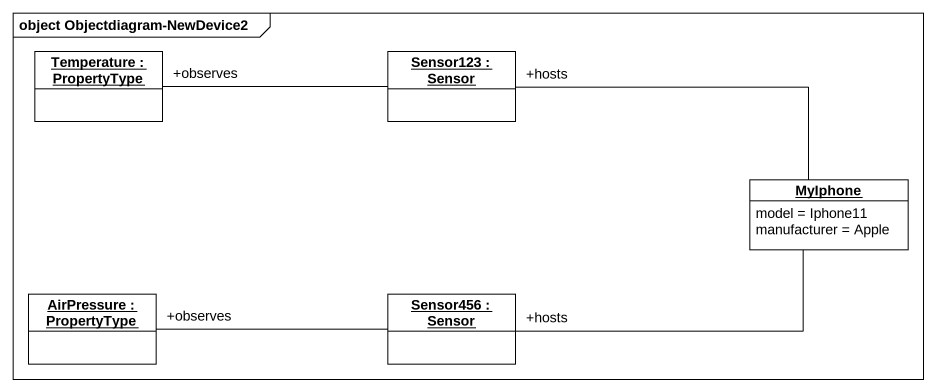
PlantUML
@startuml
mainframe object Objectdiagram-NewDevice2
hide circle
hide empty members
object "Temperature : PropertyType" as Temperature
object "Sensor123 : Sensor" as Sensor123
object MyIphone {
  model = Iphone11
  manufacturer = Apple
}
object "AirPressure : PropertyType" as AirPressure
object "Sensor456 : Sensor" as Sensor456
Sensor123 -left- "+observes" Temperature
MyIphone -left- "+hosts" Sensor123
MyIphone -left- "+hosts" Sensor456
Sensor456 -left- "+observes" AirPressure
@enduml
